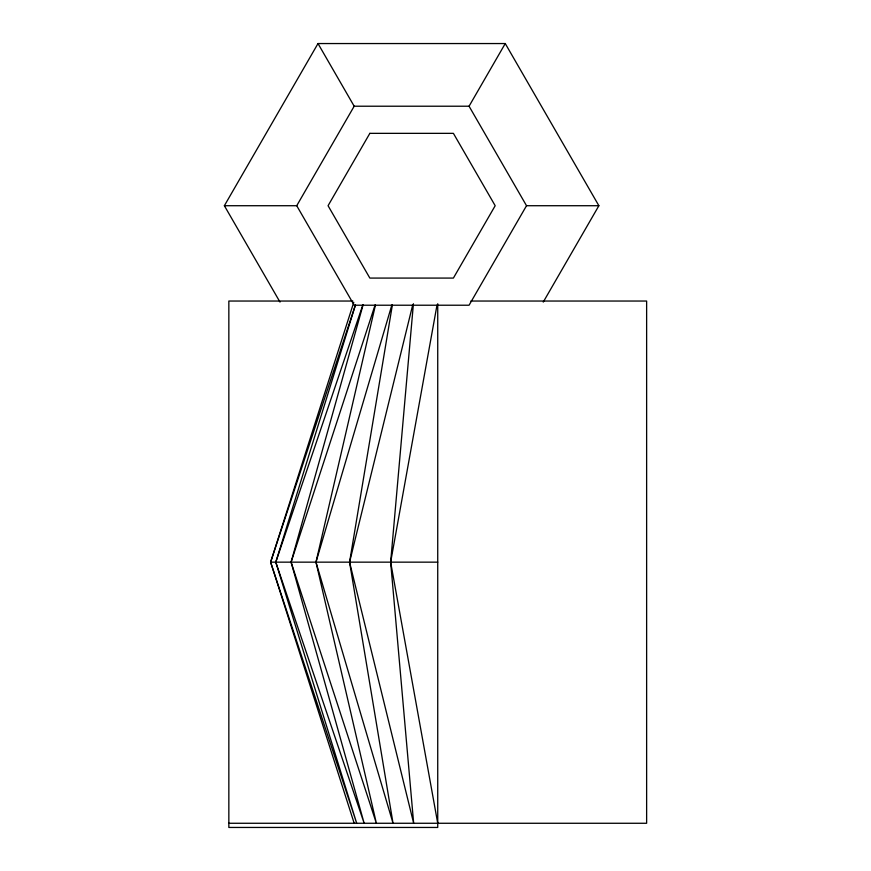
<?xml version="1.0" encoding="UTF-8"?>
<svg xmlns="http://www.w3.org/2000/svg" width="871" height="871" viewBox="0 0 871 871"><rect width="100%" height="100%" fill="white"/><g stroke="black" fill="none" stroke-linecap="round" stroke-linejoin="round"><path stroke-width="1.31" d="M413.42 303.739L390.644 562.154L413.66 823.269L349.565 562.154L392.353 305.057M437.013 305.057L390.644 562.154L437.732 823.269M375.455 305.013L315.977 562.154L376.37 823.269L291.088 562.154L363.055 304.959M412.691 304.992L349.565 562.154L393.028 823.269L315.977 562.154L391.874 304.937M355.477 304.937L275.78 562.154L356.685 823.269L270.62 562.154L353.768 302.335M375.107 304.915L291.088 562.154L364.154 823.269L275.78 562.154L362.848 304.894M354.181 823.269L270.62 562.154L355.422 304.894M280.005 302.074L224.37 205.719L318.002 43.55L505.256 43.55L598.878 205.719L543.243 302.074M296.728 205.719L354.181 106.218L469.066 106.218L526.52 205.719L469.066 305.22L354.181 305.22L296.728 205.719L224.37 205.719M469.066 106.218L505.256 43.55M526.52 205.719L598.878 205.719M352.831 301.039L228.844 301.039L228.844 827.45L437.732 827.45L437.732 303.761M470.841 301.039L646.63 301.039L646.63 823.269L228.844 823.269M270.62 562.154L437.732 562.154M318.002 43.55L354.181 106.218M369.848 133.35L328.062 205.719L369.848 278.078L453.399 278.078L495.185 205.719L453.399 133.35L369.848 133.35"/></g></svg>
